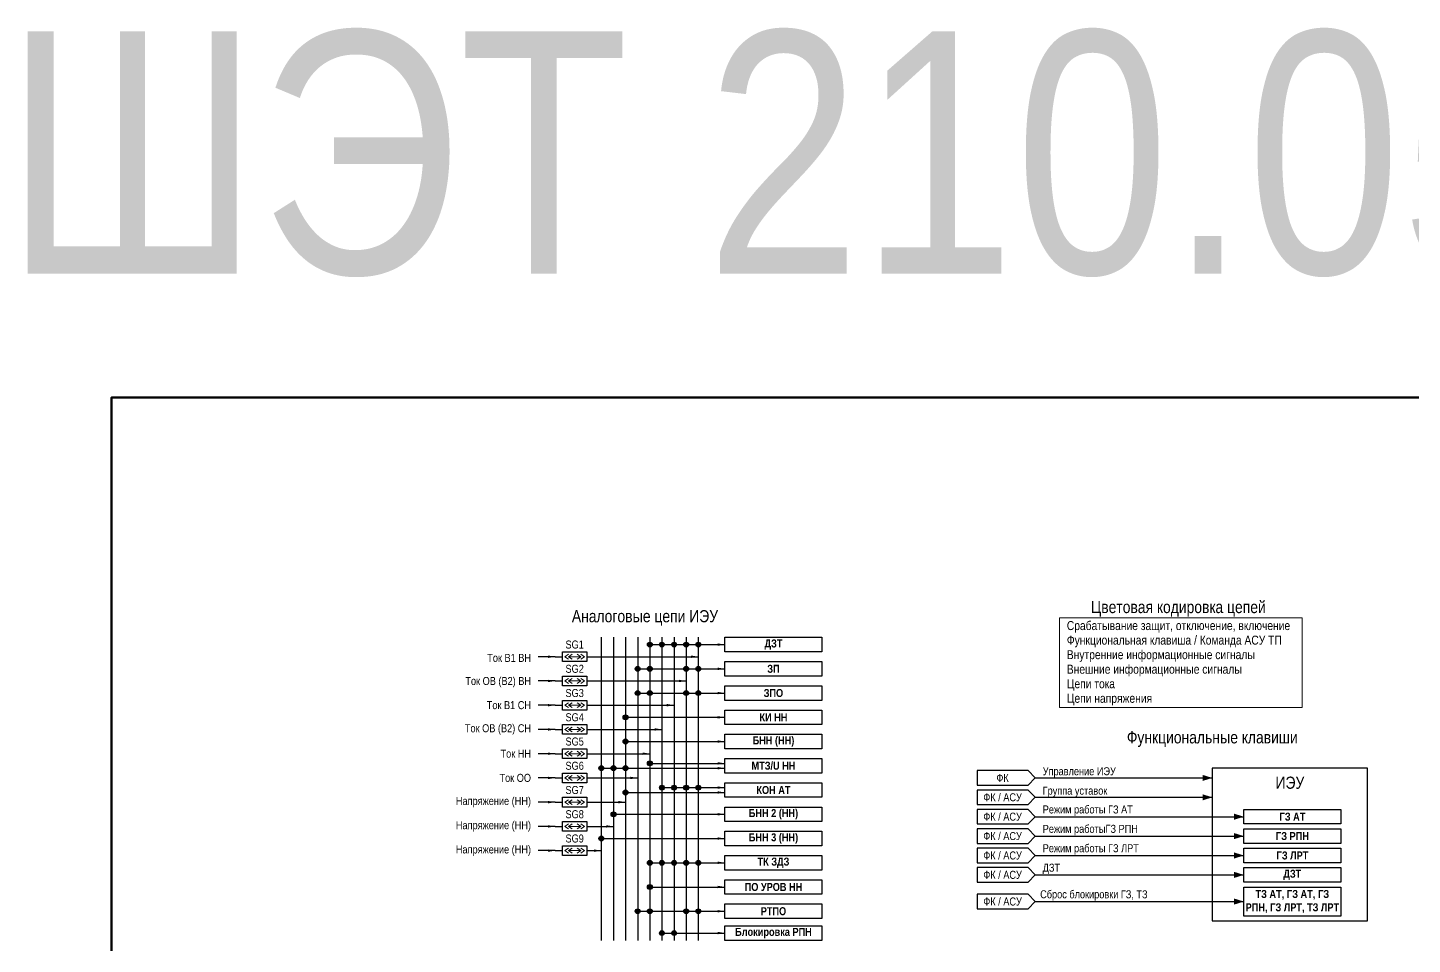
# Model space of a CAD drawing. Header units: millimetres. Extents: x 25558 to 49929, y 1902 to 19390.
# Drawn here: x 28157 to 28728, y 16451 to 16829 of the extents above; entities that cross this region are included whole.
import ezdxf
from ezdxf.enums import TextEntityAlignment as Align

# ---------------------------------------------------------------- set-up
doc = ezdxf.new("R2010")
doc.units = ezdxf.units.MM
for name, color, linetype, lineweight in [('Основная', 7, 'Continuous', 30), ('Отключение_включение', 1, 'Continuous', 30), ('Тонкая', 7, 'Continuous', 5), ('Цепи внешние', 84, 'Continuous', 30), ('Цепи внутренние', 5, 'Continuous', 30), ('Цепи ТН', 200, 'Continuous', 30), ('Цепи ТТ', 23, 'Continuous', 30), ('Цепь - ФК и АСУ', 132, 'Continuous', 30)]:
    doc.layers.add(name, color=color, linetype=linetype, lineweight=lineweight)
doc.styles.add('Narrow', font='ARIALN.TTF')

msp = doc.modelspace()

# ---------------------------------------------------------------- hatches: boundary and pattern name
at = {"layer": 'Цепи ТН'}
h = msp.add_hatch(color=256, dxfattribs=at)
h.dxf.hatch_style = 1
h.paths.add_polyline_path([(28405, 16545, 1), (28403, 16545, 1)])
h = msp.add_hatch(color=256, dxfattribs=at)
h.dxf.hatch_style = 1
h.paths.add_polyline_path([(28405, 16535, 1), (28403, 16535, 1)])
h = msp.add_hatch(color=256, dxfattribs=at)
h.dxf.hatch_style = 1
h.paths.add_polyline_path([(28395, 16524, 1), (28393, 16524, 1)])
h = msp.add_hatch(color=256, dxfattribs=at)
h.dxf.hatch_style = 1
h.paths.add_polyline_path([(28400, 16524, 1), (28398, 16524, 1)])
h = msp.add_hatch(color=256, dxfattribs=at)
h.dxf.hatch_style = 1
h.paths.add_polyline_path([(28405, 16524, 1), (28403, 16524, 1)])
h = msp.add_hatch(color=256, dxfattribs=at)
h.dxf.hatch_style = 1
h.paths.add_polyline_path([(28405, 16514, 1), (28403, 16514, 1)])
h = msp.add_hatch(color=256, dxfattribs=at)
h.dxf.hatch_style = 1
h.paths.add_polyline_path([(28400, 16505, 1), (28398, 16505, 1)])
h = msp.add_hatch(color=256, dxfattribs=at)
h.dxf.hatch_style = 1
h.paths.add_polyline_path([(28395, 16495, 1), (28393, 16495, 1)])
at = {"layer": 'Цепи ТТ'}
h = msp.add_hatch(color=256, dxfattribs=at)
h.dxf.hatch_style = 1
h.paths.add_polyline_path([(28415, 16575, 1), (28413, 16575, 1)])
h = msp.add_hatch(color=256, dxfattribs=at)
h.dxf.hatch_style = 1
h.paths.add_polyline_path([(28420, 16575, 1), (28418, 16575, 1)])
h = msp.add_hatch(color=256, dxfattribs=at)
h.dxf.hatch_style = 1
h.paths.add_polyline_path([(28425, 16575, 1), (28423, 16575, 1)])
h = msp.add_hatch(color=256, dxfattribs=at)
h.dxf.hatch_style = 1
h.paths.add_polyline_path([(28430, 16575, 1), (28428, 16575, 1)])
h = msp.add_hatch(color=256, dxfattribs=at)
h.dxf.hatch_style = 1
h.paths.add_polyline_path([(28435, 16575, 1), (28433, 16575, 1)])
h = msp.add_hatch(color=256, dxfattribs=at)
h.dxf.hatch_style = 1
h.paths.add_polyline_path([(28410, 16565, 1), (28408, 16565, 1)])
h = msp.add_hatch(color=256, dxfattribs=at)
h.dxf.hatch_style = 1
h.paths.add_polyline_path([(28415, 16565, 1), (28413, 16565, 1)])
h = msp.add_hatch(color=256, dxfattribs=at)
h.dxf.hatch_style = 1
h.paths.add_polyline_path([(28430, 16565, 1), (28428, 16565, 1)])
h = msp.add_hatch(color=256, dxfattribs=at)
h.dxf.hatch_style = 1
h.paths.add_polyline_path([(28435, 16565, 1), (28433, 16565, 1)])
h = msp.add_hatch(color=256, dxfattribs=at)
h.dxf.hatch_style = 1
h.paths.add_polyline_path([(28410, 16555, 1), (28408, 16555, 1)])
h = msp.add_hatch(color=256, dxfattribs=at)
h.dxf.hatch_style = 1
h.paths.add_polyline_path([(28415, 16555, 1), (28413, 16555, 1)])
h = msp.add_hatch(color=256, dxfattribs=at)
h.dxf.hatch_style = 1
h.paths.add_polyline_path([(28430, 16555, 1), (28428, 16555, 1)])
h = msp.add_hatch(color=256, dxfattribs=at)
h.dxf.hatch_style = 1
h.paths.add_polyline_path([(28435, 16555, 1), (28433, 16555, 1)])
h = msp.add_hatch(color=256, dxfattribs=at)
h.dxf.hatch_style = 1
h.paths.add_polyline_path([(28415, 16526, 1), (28413, 16526, 1)])
h = msp.add_hatch(color=256, dxfattribs=at)
h.dxf.hatch_style = 1
h.paths.add_polyline_path([(28420, 16516, 1), (28418, 16516, 1)])
h = msp.add_hatch(color=256, dxfattribs=at)
h.dxf.hatch_style = 1
h.paths.add_polyline_path([(28425, 16516, 1), (28423, 16516, 1)])
h = msp.add_hatch(color=256, dxfattribs=at)
h.dxf.hatch_style = 1
h.paths.add_polyline_path([(28430, 16516, 1), (28428, 16516, 1)])
h = msp.add_hatch(color=256, dxfattribs=at)
h.dxf.hatch_style = 1
h.paths.add_polyline_path([(28435, 16516, 1), (28433, 16516, 1)])
h = msp.add_hatch(color=256, dxfattribs=at)
h.dxf.hatch_style = 1
h.paths.add_polyline_path([(28415, 16485, 1), (28413, 16485, 1)])
h = msp.add_hatch(color=256, dxfattribs=at)
h.dxf.hatch_style = 1
h.paths.add_polyline_path([(28420, 16485, 1), (28418, 16485, 1)])
h = msp.add_hatch(color=256, dxfattribs=at)
h.dxf.hatch_style = 1
h.paths.add_polyline_path([(28425, 16485, 1), (28423, 16485, 1)])
h = msp.add_hatch(color=256, dxfattribs=at)
h.dxf.hatch_style = 1
h.paths.add_polyline_path([(28430, 16485, 1), (28428, 16485, 1)])
h = msp.add_hatch(color=256, dxfattribs=at)
h.dxf.hatch_style = 1
h.paths.add_polyline_path([(28435, 16485, 1), (28433, 16485, 1)])
h = msp.add_hatch(color=256, dxfattribs=at)
h.dxf.hatch_style = 1
h.paths.add_polyline_path([(28415, 16475, 1), (28413, 16475, 1)])
h = msp.add_hatch(color=256, dxfattribs=at)
h.dxf.hatch_style = 1
h.paths.add_polyline_path([(28410, 16465, 1), (28408, 16465, 1)])
h = msp.add_hatch(color=256, dxfattribs=at)
h.dxf.hatch_style = 1
h.paths.add_polyline_path([(28415, 16465, 1), (28413, 16465, 1)])
h = msp.add_hatch(color=256, dxfattribs=at)
h.dxf.hatch_style = 1
h.paths.add_polyline_path([(28430, 16465, 1), (28428, 16465, 1)])
h = msp.add_hatch(color=256, dxfattribs=at)
h.dxf.hatch_style = 1
h.paths.add_polyline_path([(28435, 16465, 1), (28433, 16465, 1)])
h = msp.add_hatch(color=256, dxfattribs=at)
h.dxf.hatch_style = 1
h.paths.add_polyline_path([(28420, 16456, 1), (28418, 16456, 1)])
h = msp.add_hatch(color=256, dxfattribs=at)
h.dxf.hatch_style = 1
h.paths.add_polyline_path([(28425, 16456, 1), (28423, 16456, 1)])

# ---------------------------------------------------------------- linework, layer by layer
at = {"layer": 'Основная'}
for points in [[(28445, 16578), (28485, 16578), (28485, 16572), (28445, 16572)], [(28378, 16572), (28388, 16572), (28388, 16568), (28378, 16568)], [(28445, 16568), (28485, 16568), (28485, 16562), (28445, 16562)], [(28378, 16562), (28388, 16562), (28388, 16558), (28378, 16558)], [(28445, 16558), (28485, 16558), (28485, 16552), (28445, 16552)], [(28378, 16552), (28388, 16552), (28388, 16548), (28378, 16548)], [(28445, 16548), (28485, 16548), (28485, 16542), (28445, 16542)], [(28378, 16542), (28388, 16542), (28388, 16538), (28378, 16538)], [(28445, 16538), (28485, 16538), (28485, 16532), (28445, 16532)], [(28378, 16532), (28388, 16532), (28388, 16528), (28378, 16528)], [(28445, 16528), (28485, 16528), (28485, 16522), (28445, 16522)], [(28378, 16522), (28388, 16522), (28388, 16518), (28378, 16518)], [(28445, 16518), (28485, 16518), (28485, 16512), (28445, 16512)], [(28378, 16512), (28388, 16512), (28388, 16508), (28378, 16508)], [(28445, 16508), (28485, 16508), (28485, 16502), (28445, 16502)], [(28659, 16507), (28699, 16507), (28699, 16501), (28659, 16501)], [(28378, 16502), (28388, 16502), (28388, 16498), (28378, 16498)], [(28659, 16499), (28699, 16499), (28699, 16493), (28659, 16493)], [(28445, 16498), (28485, 16498), (28485, 16492), (28445, 16492)], [(28378, 16492), (28388, 16492), (28388, 16488), (28378, 16488)], [(28445, 16488), (28485, 16488), (28485, 16482), (28445, 16482)], [(28659, 16491), (28699, 16491), (28699, 16485), (28659, 16485)], [(28659, 16483), (28699, 16483), (28699, 16477), (28659, 16477)], [(28445, 16478), (28485, 16478), (28485, 16472), (28445, 16472)], [(28659, 16475), (28699, 16475), (28699, 16463), (28659, 16463)], [(28445, 16468), (28485, 16468), (28485, 16462), (28445, 16462)], [(28445, 16459), (28485, 16459), (28485, 16453), (28445, 16453)]]:
    msp.add_lwpolyline(points, close=True, dxfattribs=at)
at = {"layer": 'Основная', "ltscale": 0.3}
msp.add_lwpolyline([(28646, 16461), (28710, 16461), (28710, 16524), (28646, 16524)], close=True, dxfattribs=at)
at = {"layer": 'Тонкая', "ltscale": 0.25}
for p, q in [((28379, 16570), (28380.5, 16571)), ((28380.5, 16569), (28379, 16570)), ((28380.5, 16570), (28382, 16571)), ((28382, 16569), (28380.5, 16570)), ((28385.5, 16570), (28384, 16571)), ((28384, 16569), (28385.5, 16570)), ((28387, 16570), (28385.5, 16571)), ((28385.5, 16569), (28387, 16570)), ((28379, 16560), (28380.5, 16561)), ((28380.5, 16559), (28379, 16560)), ((28380.5, 16560), (28382, 16561)), ((28382, 16559), (28380.5, 16560)), ((28385.5, 16560), (28384, 16561)), ((28384, 16559), (28385.5, 16560)), ((28387, 16560), (28385.5, 16561)), ((28385.5, 16559), (28387, 16560)), ((28379, 16550), (28380.5, 16551)), ((28380.5, 16549), (28379, 16550)), ((28380.5, 16550), (28382, 16551)), ((28382, 16549), (28380.5, 16550)), ((28385.5, 16550), (28384, 16551)), ((28384, 16549), (28385.5, 16550)), ((28387, 16550), (28385.5, 16551)), ((28385.5, 16549), (28387, 16550)), ((28379, 16540), (28380.5, 16541)), ((28380.5, 16539), (28379, 16540)), ((28380.5, 16540), (28382, 16541)), ((28382, 16539), (28380.5, 16540)), ((28385.5, 16540), (28384, 16541)), ((28384, 16539), (28385.5, 16540)), ((28387, 16540), (28385.5, 16541)), ((28385.5, 16539), (28387, 16540)), ((28379, 16530), (28380.5, 16531)), ((28380.5, 16529), (28379, 16530)), ((28380.5, 16530), (28382, 16531)), ((28382, 16529), (28380.5, 16530)), ((28385.5, 16530), (28384, 16531)), ((28384, 16529), (28385.5, 16530)), ((28387, 16530), (28385.5, 16531)), ((28385.5, 16529), (28387, 16530)), ((28379, 16520), (28380.5, 16521)), ((28380.5, 16519), (28379, 16520)), ((28380.5, 16520), (28382, 16521)), ((28382, 16519), (28380.5, 16520)), ((28385.5, 16520), (28384, 16521)), ((28384, 16519), (28385.5, 16520)), ((28387, 16520), (28385.5, 16521)), ((28385.5, 16519), (28387, 16520)), ((28379, 16510), (28380.5, 16511)), ((28380.5, 16509), (28379, 16510)), ((28380.5, 16510), (28382, 16511)), ((28382, 16509), (28380.5, 16510)), ((28385.5, 16510), (28384, 16511)), ((28384, 16509), (28385.5, 16510)), ((28387, 16510), (28385.5, 16511)), ((28385.5, 16509), (28387, 16510)), ((28379, 16500), (28380.5, 16501)), ((28380.5, 16499), (28379, 16500)), ((28380.5, 16500), (28382, 16501)), ((28382, 16499), (28380.5, 16500)), ((28385.5, 16500), (28384, 16501)), ((28384, 16499), (28385.5, 16500)), ((28387, 16500), (28385.5, 16501)), ((28385.5, 16499), (28387, 16500)), ((28379, 16490), (28380.5, 16491)), ((28380.5, 16489), (28379, 16490)), ((28380.5, 16490), (28382, 16491)), ((28382, 16489), (28380.5, 16490)), ((28385.5, 16490), (28384, 16491)), ((28384, 16489), (28385.5, 16490)), ((28387, 16490), (28385.5, 16491)), ((28385.5, 16489), (28387, 16490))]:
    msp.add_line(p, q, dxfattribs=at)
at = {"layer": 'Тонкая'}
for p, q in [((28385.5, 16570), (28380.5, 16570)), ((28385.5, 16560), (28380.5, 16560)), ((28385.5, 16550), (28380.5, 16550)), ((28385.5, 16540), (28380.5, 16540)), ((28385.5, 16530), (28380.5, 16530)), ((28385.5, 16520), (28380.5, 16520)), ((28385.5, 16510), (28380.5, 16510)), ((28385.5, 16500), (28380.5, 16500)), ((28385.5, 16490), (28380.5, 16490))]:
    msp.add_line(p, q, dxfattribs=at)
at = {"layer": 'Тонкая', "color": 4, "lineweight": 50}
msp.add_lwpolyline([(28786, 15837), (28192, 15837), (28192, 16677), (28786, 16677)], close=True, dxfattribs=at)
at = {"layer": 'Тонкая', "ltscale": 0.3}
msp.add_lwpolyline([(28583, 16586), (28683, 16586), (28683, 16549), (28583, 16549)], close=True, dxfattribs=at)
at = {"layer": 'Цепи ТН'}
for p, q in [((28404, 16545), (28445, 16545)), ((28404, 16535), (28445, 16535)), ((28394, 16524), (28445, 16524)), ((28388, 16510), (28404, 16510)), ((28404, 16514), (28445, 16514)), ((28399, 16505), (28445, 16505)), ((28388, 16500), (28399, 16500)), ((28394, 16495), (28445, 16495)), ((28388, 16490), (28394, 16490))]:
    msp.add_line(p, q, dxfattribs=at)
for points in [[(28394, 16578), (28394, 16453)], [(28399, 16578), (28399, 16453)], [(28404, 16578), (28404, 16453)], [(28375, 16510), (28368, 16510)], [(28375, 16510), (28378, 16510)], [(28375, 16500), (28368, 16500)], [(28375, 16500), (28378, 16500)], [(28375, 16490), (28368, 16490)], [(28375, 16490), (28378, 16490)]]:
    msp.add_lwpolyline(points, dxfattribs=at)
for points in [[(28445, 16545, 0, 1, 0), (28442, 16545, 0, 0, 0)], [(28445, 16535, 0, 1, 0), (28442, 16535, 0, 0, 0)], [(28445, 16524, 0, 1, 0), (28442, 16524, 0, 0, 0)], [(28375, 16510, 0, 1, 0), (28372, 16510, 0, 0, 0)], [(28404, 16510, 0, 1, 0), (28401, 16510, 0, 0, 0)], [(28445, 16514, 0, 1, 0), (28442, 16514, 0, 0, 0)], [(28445, 16505, 0, 1, 0), (28442, 16505, 0, 0, 0)], [(28375, 16500, 0, 1, 0), (28372, 16500, 0, 0, 0)], [(28399, 16500, 0, 1, 0), (28396, 16500, 0, 0, 0)], [(28445, 16495, 0, 1, 0), (28442, 16495, 0, 0, 0)], [(28375, 16490, 0, 1, 0), (28372, 16490, 0, 0, 0)], [(28394, 16490, 0, 1, 0), (28391, 16490, 0, 0, 0)]]:
    msp.add_lwpolyline(points, format="xyseb", dxfattribs=at)
for centre in [(28404, 16545), (28404, 16535), (28394, 16524), (28399, 16524), (28404, 16524), (28404, 16514), (28399, 16505), (28394, 16495)]:
    msp.add_circle(centre, 1, dxfattribs=at)
at = {"layer": 'Цепи ТТ', "ltscale": 0.3}
for p, q in [((28388, 16560), (28429, 16560)), ((28388, 16540), (28419, 16540)), ((28388, 16530), (28414, 16530))]:
    msp.add_line(p, q, dxfattribs=at)
at = {"layer": 'Цепи ТТ'}
msp.add_line((28388, 16520), (28409, 16520), dxfattribs=at)
for points in [[(28409, 16578), (28409, 16453)], [(28414, 16578), (28414, 16453)], [(28419, 16578), (28419, 16453)], [(28424, 16578), (28424, 16453)], [(28375, 16520), (28368, 16520)], [(28375, 16520), (28378, 16520)]]:
    msp.add_lwpolyline(points, dxfattribs=at)
at = {"layer": 'Цепи ТТ', "ltscale": 0.3}
for points in [[(28414, 16575), (28445, 16575)], [(28429, 16578), (28429, 16453)], [(28434, 16578), (28434, 16453)], [(28375, 16570), (28368, 16570)], [(28375, 16570), (28378, 16570)], [(28388, 16570), (28434, 16570)], [(28409, 16565), (28445, 16565)], [(28375, 16560), (28368, 16560)], [(28375, 16560), (28378, 16560)], [(28375, 16550), (28368, 16550)], [(28375, 16550), (28378, 16550)], [(28388, 16550), (28424, 16550)], [(28409, 16555), (28445, 16555)], [(28375, 16540), (28368, 16540)], [(28375, 16540), (28378, 16540)], [(28375, 16530), (28368, 16530)], [(28375, 16530), (28378, 16530)], [(28414, 16526), (28445, 16526)], [(28419, 16516), (28445, 16516)], [(28414, 16485), (28445, 16485)], [(28414, 16475), (28445, 16475)], [(28409, 16465), (28445, 16465)], [(28419, 16456), (28445, 16456)]]:
    msp.add_lwpolyline(points, dxfattribs=at)
at = {"layer": 'Цепи ТТ'}
for points in [[(28445, 16575, 0, 1, 0), (28442, 16575, 0, 0, 0)], [(28375, 16570, 0, 1, 0), (28372, 16570, 0, 0, 0)], [(28434, 16570, 0, 1, 0), (28431, 16570, 0, 0, 0)], [(28445, 16565, 0, 1, 0), (28442, 16565, 0, 0, 0)], [(28375, 16560, 0, 1, 0), (28372, 16560, 0, 0, 0)], [(28429, 16560, 0, 1, 0), (28426, 16560, 0, 0, 0)], [(28445, 16555, 0, 1, 0), (28442, 16555, 0, 0, 0)], [(28375, 16550, 0, 1, 0), (28372, 16550, 0, 0, 0)], [(28424, 16550, 0, 1, 0), (28421, 16550, 0, 0, 0)], [(28375, 16540, 0, 1, 0), (28372, 16540, 0, 0, 0)], [(28419, 16540, 0, 1, 0), (28416, 16540, 0, 0, 0)], [(28375, 16530, 0, 1, 0), (28372, 16530, 0, 0, 0)], [(28414, 16530, 0, 1, 0), (28411, 16530, 0, 0, 0)], [(28445, 16526, 0, 1, 0), (28442, 16526, 0, 0, 0)], [(28375, 16520, 0, 1, 0), (28372, 16520, 0, 0, 0)], [(28409, 16520, 0, 1, 0), (28406, 16520, 0, 0, 0)], [(28445, 16516, 0, 1, 0), (28442, 16516, 0, 0, 0)], [(28445, 16485, 0, 1, 0), (28442, 16485, 0, 0, 0)], [(28445, 16475, 0, 1, 0), (28442, 16475, 0, 0, 0)], [(28445, 16465, 0, 1, 0), (28442, 16465, 0, 0, 0)], [(28445, 16456, 0, 1, 0), (28442, 16456, 0, 0, 0)]]:
    msp.add_lwpolyline(points, format="xyseb", dxfattribs=at)
for centre in [(28414, 16575), (28419, 16575), (28424, 16575), (28429, 16575), (28434, 16575), (28409, 16565), (28414, 16565), (28429, 16565), (28434, 16565), (28409, 16555), (28414, 16555), (28429, 16555), (28434, 16555), (28414, 16526), (28419, 16516), (28424, 16516), (28429, 16516), (28434, 16516), (28414, 16485), (28419, 16485), (28424, 16485), (28429, 16485), (28434, 16485), (28414, 16475), (28409, 16465), (28414, 16465), (28429, 16465), (28434, 16465), (28419, 16456), (28424, 16456)]:
    msp.add_circle(centre, 1, dxfattribs=at)
at = {"layer": 'Цепь - ФК и АСУ', "ltscale": 0.3}
for points in [[(28573, 16520), (28570, 16523), (28549, 16523), (28549, 16517), (28570, 16517), (28573, 16520)], [(28573, 16512), (28570, 16515), (28549, 16515), (28549, 16509), (28570, 16509), (28573, 16512)], [(28573, 16504), (28570, 16507), (28549, 16507), (28549, 16501), (28570, 16501), (28573, 16504)], [(28573, 16496), (28570, 16499), (28549, 16499), (28549, 16493), (28570, 16493), (28573, 16496)], [(28573, 16488), (28570, 16491), (28549, 16491), (28549, 16485), (28570, 16485), (28573, 16488)], [(28573, 16480), (28570, 16483), (28549, 16483), (28549, 16477), (28570, 16477), (28573, 16480)], [(28573, 16469), (28570, 16472), (28549, 16472), (28549, 16466), (28570, 16466), (28573, 16469)]]:
    msp.add_lwpolyline(points, dxfattribs=at)
for points in [[(28646, 16520, 0, 2.5, 0), (28642, 16520, 0, 0, 0)], [(28646, 16512, 0, 2.5, 0), (28642, 16512, 0, 0, 0)], [(28659, 16504, 0, 2.5, 0), (28655, 16504, 0, 0, 0)], [(28659, 16496, 0, 2.5, 0), (28655, 16496, 0, 0, 0)], [(28659, 16488, 0, 2.5, 0), (28655, 16488, 0, 0, 0)], [(28659, 16480, 0, 2.5, 0), (28655, 16480, 0, 0, 0)], [(28659, 16469, 0, 2.5, 0), (28655, 16469, 0, 0, 0)]]:
    msp.add_lwpolyline(points, format="xyseb", dxfattribs=at)
at = {"layer": 'Цепь - ФК и АСУ'}
for points in [[(28573, 16520), (28646, 16520)], [(28573, 16512), (28646, 16512)], [(28573, 16504), (28659, 16504), (28659, 16504), (28659, 16504)], [(28573, 16496), (28659, 16496), (28659, 16496), (28659, 16496)], [(28573, 16488), (28659, 16488), (28659, 16488), (28659, 16488)], [(28573, 16480), (28659, 16480), (28659, 16480), (28659, 16480)], [(28573, 16469), (28659, 16469), (28659, 16469), (28659, 16469)]]:
    msp.add_lwpolyline(points, dxfattribs=at)

# ---------------------------------------------------------------- texts
at = {"style": 'Narrow'}
msp.add_text('ШЭТ 210.05-0', height=100, dxfattribs=at).set_placement((28148, 16728))
at = {"layer": 'Основная', "style": 'Narrow'}
msp.add_text('Цветовая кодировка цепей', height=5, dxfattribs=at).set_placement((28632, 16588), align=Align.CENTER)
for s, insert, char_height, width, attachment_point in [('Аналоговые цепи ИЭУ', (28412, 16586), 5, 188.2306, 5), ('SG1', (28383, 16575), 3.3, 39, 5), ('{\\fArial Narrow|b1|i0|c204|p34;\\C0;ДЗТ}', (28465, 16575), 3.3, 40, 5), ('Ток В1 ВН', (28365, 16569.5), 3.3, 71.4983, 6), ('Ток ОВ (В2) ВН ', (28365, 16559.5), 3.3, 71.4983, 6), ('SG2', (28383, 16565), 3.3, 39, 5), ('{\\fArial Narrow|b1|i0|c204|p34;\\C0;ЗП}', (28465, 16565), 3.3, 40, 5), ('SG3', (28383, 16555), 3.3, 39, 5), ('{\\fArial Narrow|b1|i0|c204|p34;\\C0;ЗПО}', (28465, 16555), 3.3, 40, 5), ('Ток В1 СН', (28365, 16550), 3.3, 58.3897, 6), ('SG4', (28383, 16545), 3.3, 39, 5), ('{\\fArial Narrow|b1|i0|c204|p34;\\C0;КИ НН}', (28465, 16545), 3.3, 40, 5), ('Ток ОВ (В2) СН ', (28365, 16540), 3.3, 51.4624, 6), ('Функциональные клавиши', (28646, 16536), 5, 188.2306, 5), ('SG5', (28383, 16535), 3.3, 39, 5), ('{\\fArial Narrow|b1|i0|c204|p34;\\C0;БНН (НН)}', (28465, 16535), 3.3, 40, 5), ('Ток НН', (28365, 16530), 3.3, 71.4983, 6), ('{\\fArial Narrow|b1|i0|c204|p34;МТЗ/U НН}', (28465, 16525), 3.3, 40, 5), ('Ток ОО', (28365, 16520), 3.3, 71.4983, 6), ('SG6', (28383, 16525), 3.3, 39, 5), ('ФК', (28559.5, 16520), 3.3, 21, 5), (' Управление ИЭУ', (28575, 16522.25), 3.3, 71.4983, 4), ('SG7', (28383, 16515), 3.3, 39, 5), ('{\\fArial Narrow|b1|i0|c204|p34;\\C0;КОН АТ}', (28465, 16515), 3.3, 40, 5), (' Группа уставок', (28575, 16514.25), 3.3, 71, 4), ('ИЭУ', (28678, 16518), 5, 64, 5), ('Напряжение (НН)', (28365, 16510), 3.3, 71.4983, 6), ('ФК / АСУ', (28559.5, 16512), 3.3, 21, 5), ('SG8', (28383, 16505), 3.3, 39, 5), ('{\\fArial Narrow|b1|i0|c204|p34;\\C0;БНН 2 (НН)}', (28465, 16505), 3.3, 40, 5), ('ФК / АСУ', (28559.5, 16504), 3.3, 21, 5), (' Режим работы ГЗ АТ', (28575, 16506.5), 3.3, 71.4983, 4), ('{\\fArial Narrow|b1|i0|c204|p34;\\C0;ГЗ АТ}', (28679, 16504), 3.3, 40, 5), ('Напряжение (НН)', (28365, 16500), 3.3, 71.4983, 6), (' Режим работыГЗ РПН', (28575, 16498.5), 3.3, 73.8439, 4), ('SG9', (28383, 16495), 3.3, 39, 5), ('{\\fArial Narrow|b1|i0|c204|p34;\\C0;БНН 3 (НН)}', (28465, 16495), 3.3, 40, 5), ('ФК / АСУ', (28559.5, 16496), 3.3, 21, 5), (' Режим работы ГЗ ЛРТ', (28575, 16490.5), 3.3, 71.4983, 4), ('{\\fArial Narrow|b1|i0|c204|p34;\\C0;ГЗ РПН}', (28679, 16496), 3.3, 40, 5), ('Напряжение (НН)', (28365, 16490), 3.3, 71.4983, 6), ('{\\fArial Narrow|b1|i0|c204|p34;\\C0;ТК ЗДЗ}', (28465, 16485), 3.3, 40, 5), ('ФК / АСУ', (28559.5, 16488), 3.3, 21, 5), ('{\\fArial Narrow|b1|i0|c204|p34;\\C0;ГЗ ЛРТ}', (28679, 16488), 3.3, 40, 5), ('ФК / АСУ', (28559.5, 16480), 3.3, 21, 5), (' ДЗТ', (28575, 16482.5), 3.3, 73.8439, 4), ('{\\fArial Narrow|b1|i0|c204|p34;\\C0;ДЗТ}', (28679, 16480), 3.3, 40, 5), ('{\\fArial Narrow|b1|i0|c204|p34;ПО УРОВ НН}', (28465, 16475), 3.3, 40, 5), ('ФК / АСУ', (28559.5, 16469), 3.3, 21, 5), ('Сброс блокировки ГЗ, ТЗ', (28575, 16471.5), 3.3, 73.8439, 4), ('{\\fArial Narrow|b1|i0|c204|p34;\\C0;ТЗ АТ, ГЗ АТ, ГЗ РПН, ГЗ ЛРТ, ТЗ ЛРТ}', (28679, 16469), 3.3, 39.2553, 5), ('{\\fArial Narrow|b1|i0|c204|p34;\\C0;РТПО}', (28465, 16465), 3.3, 40, 5), ('{\\fArial Narrow|b1|i0|c204|p34;\\C0;Блокировка РПН}', (28465, 16456), 3.3, 40, 5)]:
    msp.add_mtext(s, dxfattribs=dict(at, insert=insert, char_height=char_height, width=width, attachment_point=attachment_point))
at = {"layer": 'Отключение_включение', "style": 'Narrow'}
msp.add_text('Срабатывание защит, отключение, включение', height=3.7, dxfattribs=at).set_placement((28586, 16581))
at = {"layer": 'Цепи внешние', "style": 'Narrow'}
msp.add_text('Внешние информационные сигналы', height=3.7, dxfattribs=at).set_placement((28586, 16563))
at = {"layer": 'Цепи внутренние', "style": 'Narrow'}
msp.add_text('Внутренние информационные сигналы', height=3.7, dxfattribs=at).set_placement((28586, 16569))
at = {"layer": 'Цепи ТН', "style": 'Narrow'}
msp.add_text('Цепи напряжения', height=3.7, dxfattribs=at).set_placement((28586, 16551))
at = {"layer": 'Цепи ТТ', "style": 'Narrow'}
msp.add_text('Цепи тока', height=3.7, dxfattribs=at).set_placement((28586, 16557))
at = {"layer": 'Цепь - ФК и АСУ', "style": 'Narrow'}
msp.add_text('Функциональная клавиша / Команда АСУ ТП', height=3.7, dxfattribs=at).set_placement((28586, 16575))

doc.saveas('drawing.dxf')
